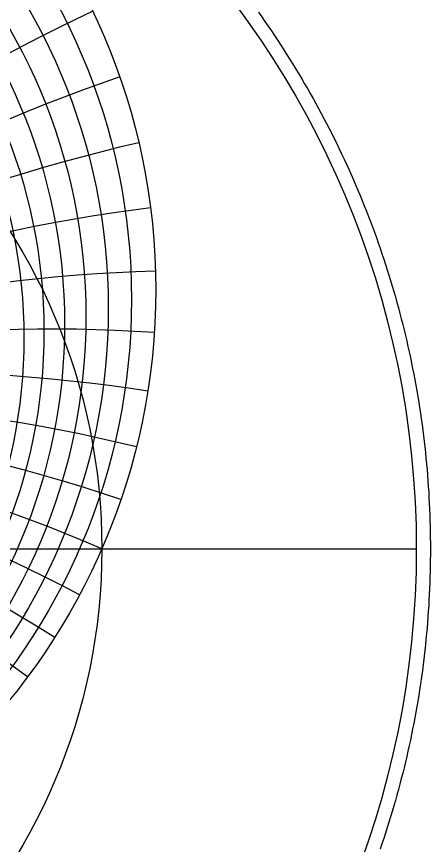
# Model space of a CAD drawing. Header units: millimetres. Extents: x -128 to 128, y -128 to 131.
# Drawn here: x 70.7 to 128, y -41.1 to 73.7 of the extents above; entities that cross this region are included whole.
import ezdxf

# ---------------------------------------------------------------- set-up
doc = ezdxf.new("R2010")
doc.units = ezdxf.units.MM
for name, color, linetype in [('CUT_OUTER', 1, 'Continuous'), ('ENGRAVE', 7, 'Continuous'), ('ENGRAVE_FINE', 8, 'Continuous')]:
    doc.layers.add(name, color=color, linetype=linetype)

msp = doc.modelspace()

# ---------------------------------------------------------------- linework, layer by layer
at = {"layer": 'CUT_OUTER'}
msp.add_lwpolyline([(104.16, 74.32), (104.61, 73.67), (105.06, 73.03), (105.51, 72.39), (105.95, 71.74), (106.39, 71.09), (106.82, 70.43), (107.25, 69.77), (107.68, 69.11), (108.1, 68.45), (108.52, 67.79), (108.93, 67.12), (109.34, 66.45), (109.75, 65.78), (110.15, 65.1), (110.55, 64.43), (110.94, 63.75), (111.33, 63.07), (111.71, 62.38), (112.09, 61.7), (112.47, 61.01), (112.84, 60.32), (113.21, 59.62), (113.57, 58.93), (113.93, 58.23), (114.29, 57.53), (114.64, 56.83), (114.99, 56.12), (115.33, 55.41), (115.67, 54.71), (116, 53.99), (116.33, 53.28), (116.65, 52.57), (116.97, 51.85), (117.29, 51.13), (117.6, 50.41), (117.91, 49.69), (118.21, 48.96), (118.51, 48.24), (118.8, 47.51), (119.09, 46.78), (119.38, 46.05), (119.66, 45.32), (119.93, 44.58), (120.2, 43.84), (120.47, 43.11), (120.73, 42.37), (120.99, 41.62), (121.24, 40.88), (121.49, 40.14), (121.74, 39.39), (121.98, 38.64), (122.21, 37.89), (122.44, 37.14), (122.67, 36.39), (122.89, 35.64), (123.1, 34.88), (123.32, 34.13), (123.52, 33.37), (123.72, 32.61), (123.92, 31.85), (124.12, 31.09), (124.3, 30.33), (124.49, 29.56), (124.67, 28.8), (124.84, 28.03), (125.01, 27.27), (125.18, 26.5), (125.34, 25.73), (125.49, 24.96), (125.64, 24.19), (125.79, 23.42), (125.93, 22.65), (126.07, 21.87), (126.2, 21.1), (126.33, 20.33), (126.45, 19.55), (126.57, 18.77), (126.68, 18), (126.79, 17.22), (126.89, 16.44), (126.99, 15.66), (127.08, 14.88), (127.17, 14.1), (127.25, 13.32), (127.33, 12.54), (127.41, 11.76), (127.48, 10.98), (127.54, 10.2), (127.6, 9.41), (127.66, 8.63), (127.71, 7.85), (127.75, 7.06), (127.8, 6.28), (127.83, 5.49), (127.86, 4.71), (127.89, 3.92), (127.91, 3.14), (127.93, 2.36), (127.94, 1.57), (127.95, 0.79), (127.95, 0), (127.95, -0.79), (127.94, -1.57), (127.93, -2.36), (127.91, -3.14), (127.89, -3.92), (127.86, -4.71), (127.83, -5.49), (127.8, -6.28), (127.75, -7.06), (127.71, -7.85), (127.66, -8.63), (127.6, -9.41), (127.54, -10.2), (127.48, -10.98), (127.41, -11.76), (127.33, -12.54), (127.25, -13.32), (127.17, -14.1), (127.08, -14.88), (126.99, -15.66), (126.89, -16.44), (126.79, -17.22), (126.68, -18), (126.57, -18.77), (126.45, -19.55), (126.33, -20.33), (126.2, -21.1), (126.07, -21.87), (125.93, -22.65), (125.79, -23.42), (125.64, -24.19), (125.49, -24.96), (125.34, -25.73), (125.18, -26.5), (125.01, -27.27), (124.84, -28.03), (124.67, -28.8), (124.49, -29.56), (124.3, -30.33), (124.12, -31.09), (123.92, -31.85), (123.72, -32.61), (123.52, -33.37), (123.32, -34.13), (123.1, -34.88), (122.89, -35.64), (122.67, -36.39), (122.44, -37.14), (122.21, -37.89), (121.98, -38.64), (121.74, -39.39), (121.49, -40.14), (121.24, -40.88), (120.99, -41.62)], dxfattribs=at)
at = {"layer": 'ENGRAVE'}
msp.add_lwpolyline([(-126, 0), (126, 0)], dxfattribs=at)
for centre, radius in [((0, 0), 126), ((0, 35.86), 89.94), ((0, 30.15), 74.47), ((0, 0), 82.48)]:
    msp.add_circle(centre, radius, dxfattribs=at)
msp.add_arc((0, -189.69), 206.84, 66.5, 113.5, dxfattribs=at)
msp.add_arc((0, -189.69), 206.84, 66.5, 113.5, dxfattribs=at)
at = {"layer": 'ENGRAVE_FINE'}
for centre, radius in [((0, 34.55), 86.59), ((0, 33.33), 83.38), ((0, 32.19), 80.29), ((0, 31.14), 77.33), ((0, 29.23), 71.71)]:
    msp.add_circle(centre, radius, dxfattribs=at)
for centre, radius, start, end in [((246.51, -189.69), 321.79, 121.9266, 153.1571), ((246.51, -189.69), 321.79, 121.9266, 153.1571), ((206.84, -189.69), 292.52, 115.4322, 149.6132), ((206.84, -189.69), 292.52, 115.4322, 149.6132), ((173.56, -189.69), 270.01, 109.1563, 146.0006), ((173.56, -189.69), 270.01, 109.1563, 146.0006), ((144.83, -189.69), 252.51, 103.1011, 142.3106), ((144.83, -189.69), 252.51, 103.1011, 142.3106), ((119.42, -189.69), 238.84, 97.2654, 138.5339), ((119.42, -189.69), 238.84, 97.2654, 138.5339), ((96.45, -189.69), 228.23, 91.645, 134.6612), ((96.45, -189.69), 228.23, 91.645, 134.6612), ((75.28, -189.69), 220.12, 86.2337, 130.6825), ((75.28, -189.69), 220.12, 86.2337, 130.6825), ((-55.42, -189.69), 214.14, 53.4123, 98.9767), ((-55.42, -189.69), 214.14, 53.4123, 98.9767), ((55.42, -189.69), 214.14, 81.0233, 126.5877), ((55.42, -189.69), 214.14, 81.0233, 126.5877), ((-36.47, -189.69), 210.03, 57.6337, 103.9956), ((-36.47, -189.69), 210.03, 57.6337, 103.9956), ((36.47, -189.69), 210.03, 76.0044, 122.3663), ((36.47, -189.69), 210.03, 76.0044, 122.3663), ((-18.1, -189.69), 207.63, 61.9926, 108.8331), ((-18.1, -189.69), 207.63, 61.9926, 108.8331), ((18.1, -189.69), 207.63, 71.1669, 118.0074), ((18.1, -189.69), 207.63, 71.1669, 118.0074)]:
    msp.add_arc(centre, radius, start, end, dxfattribs=at)

doc.saveas('drawing.dxf')
